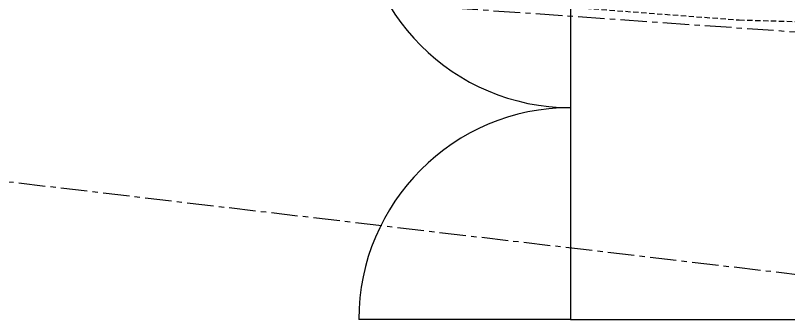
# Model space of a CAD drawing. Extents: x -50 to 48714, y -13211 to 6743.
# Drawn here: x 25537 to 29187, y -3058 to -1623 of the extents above; entities that cross this region are included whole.
import ezdxf

# ---------------------------------------------------------------- set-up
doc = ezdxf.new("R2010")
doc.units = 0
doc.header["$LTSCALE"] = 50
doc.linetypes.add('UE46_01$0$VERDECKTX2', pattern=[0.75, 0.5, -0.25])
doc.linetypes.add('W_ASL63$0$MITTEX2', pattern=[4, 2.5, -0.5, 0.5, -0.5])
doc.layers.get('0').update_dxf_attribs({"linetype": 'CONTINUOUS'})
doc.layers.add('UE46_01$0$M_TRASSE', color=7, linetype='UE46_01$0$VERDECKTX2')
doc.layers.add('W_ASL63$0$MITTEX2', color=5, linetype='W_ASL63$0$MITTEX2')

# ---------------------------------------------------------------- blocks, each defined once
blk = doc.blocks.new('W_ASL63', base_point=(-9164.7, 2320.9))
at = {"layer": 'W_ASL63$0$MITTEX2'}
for p, q in [((5661.5, 1627.3), (30997.2, -144.3)), ((5662.3, 1167.7), (21551.7, -698.9))]:
    blk.add_line(p, q, dxfattribs=at)
blk = doc.blocks.new('UE46_01')
for p, q in [((28157.8, -68), (28157.8, -3058)), ((28157.8, -3058), (27157.8, -3058)), ((28157.8, -3058), (43157.8, -3058))]:
    blk.add_line(p, q)
for centre, start, end in [((28157.8, -1058), 180, 270), ((28157.8, -3058), 90, 180)]:
    blk.add_arc(centre, 1000, start, end)
at = {"layer": 'UE46_01$0$M_TRASSE'}
for p, q in [((22305.4, -197.1), (22213, -418.6)), ((22305.4, -197.1), (23736.5, -794.3)), ((22228.4, -381.7), (23690.1, -991.7)), ((22120.5, -640.1), (22213, -418.6)), ((22197.6, -455.5), (23671.5, -1070.6)), ((22120.5, -640.1), (23625.1, -1268)), ((23736.5, -794.3), (26655.4, -988.4)), ((23690.1, -991.7), (26641.2, -1187.9)), ((26655.4, -988.4), (28979, -1164.5)), ((23671.5, -1070.6), (26635.6, -1267.7)), ((28979, -1164.5), (31559.7, -1239)), ((26641.2, -1187.9), (28968.6, -1364.3)), ((31559.7, -1239), (32106.1, -1263)), ((23625.1, -1268), (26621.4, -1467.2)), ((26635.6, -1267.7), (28964.4, -1444.2)), ((32106.1, -1263), (32095.6, -1502.7)), ((28968.6, -1364.3), (31552.4, -1438.9)), ((28964.4, -1444.2), (31549.5, -1518.8)), ((31552.4, -1438.9), (32097.3, -1462.8)), ((26621.4, -1467.2), (28953.9, -1644)), ((31549.5, -1518.8), (32093.8, -1542.7)), ((32085.1, -1742.5), (32095.6, -1502.7)), ((28953.9, -1644), (31542.3, -1718.7)), ((31542.3, -1718.7), (32085.1, -1742.5))]:
    blk.add_line(p, q, dxfattribs=at)

msp = doc.modelspace()

# ---------------------------------------------------------------- block references
for name in ['W_ASL63', 'UE46_01']:
    msp.add_blockref(name, (0, 0))

doc.saveas('drawing.dxf')
